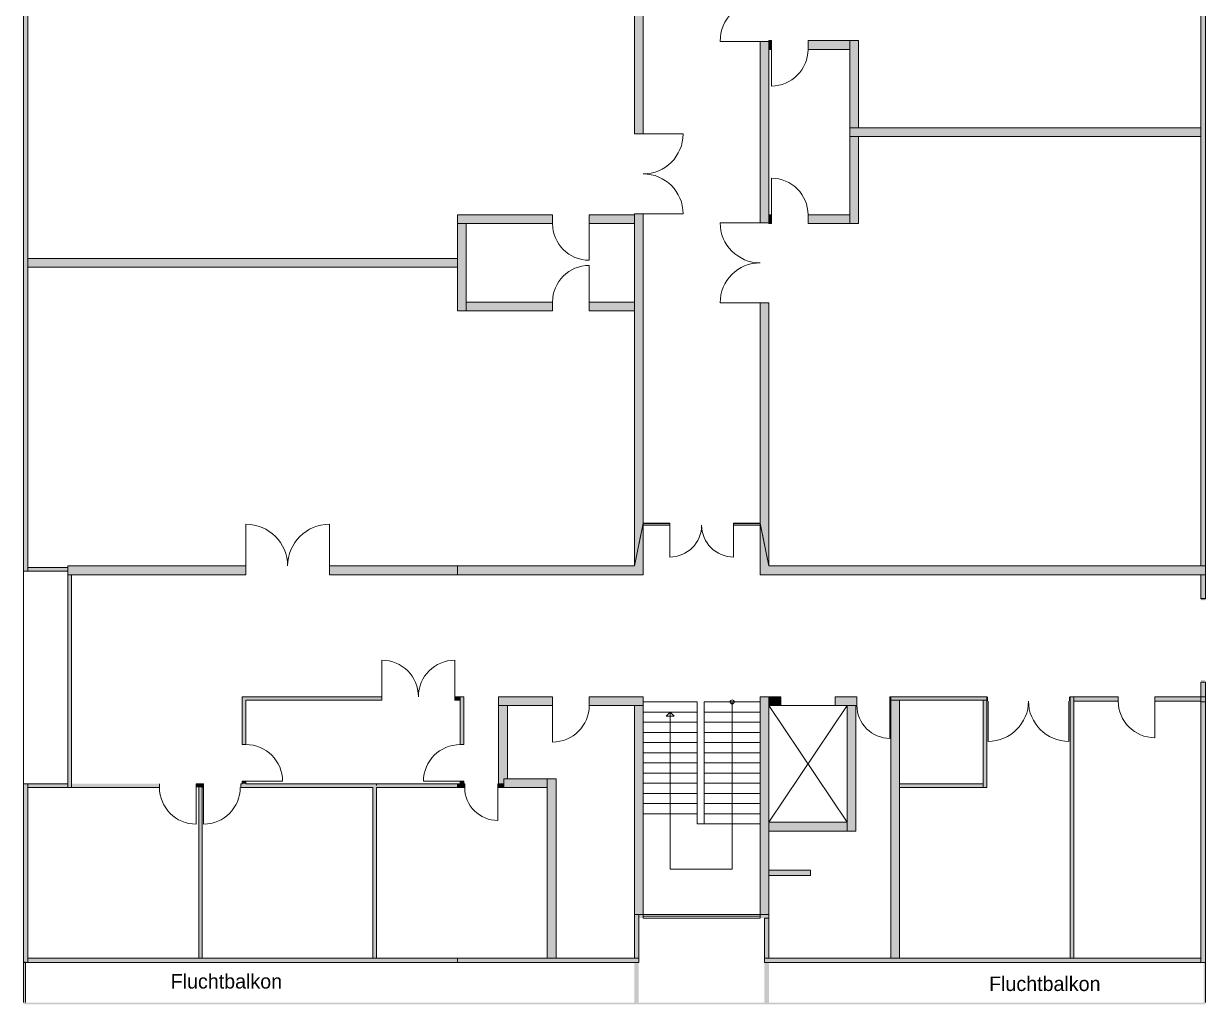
# Model space of a CAD drawing. Header units: millimetres. Extents: x -52433 to -18540, y 38678 to 85528.
# Drawn here: x -52433 to -19893, y 38678 to 65692 of the extents above; entities that cross this region are included whole.
import ezdxf

# ---------------------------------------------------------------- set-up
doc = ezdxf.new("R2010")
doc.units = ezdxf.units.MM
for name, pattern in [('AUSGEZOGEN', [0]), ('Standardmuster', [0]), ('Volllinie', [0])]:
    doc.linetypes.add(name, pattern=pattern)
doc.layers.add('Grundebene', color=7, linetype='Continuous')
doc.styles.add('ARIAL', font='arial.ttf', dxfattribs={"height": 0.2})

# ---------------------------------------------------------------- blocks, each defined once
blk = doc.blocks.new('COMPLEXOBJECT_3-341B')
at = {"layer": 'Grundebene', "color": 18, "linetype": 'AUSGEZOGEN', "lineweight": 13, "true_color": 0x000000}
for points in [[(54210.957615, 158263.75), (54210.957615, 153413.75), (54450.957615, 153413.75), (54450.957615, 158263.75), (54210.957615, 158263.75)], [(54450.957615, 141413.75), (54450.957615, 151213.75), (54210.957615, 151213.75), (54210.957615, 141413.75), (54450.957615, 141413.75)], [(54450.957615, 134213.75), (54450.957615, 139213.75), (54210.957615, 139213.75), (54210.957615, 134213.75), (54450.957615, 134213.75)], [(54450.957615, 124763.75), (54450.957615, 132013.75), (54210.957615, 132013.75), (54210.957615, 125938.75), (54450.957615, 124763.75)]]:
    blk.add_lwpolyline(points, dxfattribs=at)
blk = doc.blocks.new('COMPLEXOBJECT_4-3421')
at = {"layer": 'Grundebene', "color": 18, "linetype": 'AUSGEZOGEN', "lineweight": 13, "true_color": 0x000000}
for points in [[(50750.957615, 158263.75), (50750.957615, 153413.75), (50990.957615, 153413.75), (50990.957615, 158263.75), (50750.957615, 158263.75)], [(50750.957615, 148613.75), (50990.957615, 148613.75), (50990.957615, 151213.75), (50750.957615, 151213.75), (50750.957615, 148613.75)], [(50750.957615, 146413.75), (50750.957615, 136663.75), (50990.957615, 136663.75), (50990.957615, 146413.75), (50750.957615, 146413.75)], [(50750.957615, 134463.75), (50750.957615, 124763.75), (50990.957615, 125938.75), (50990.957615, 134463.75), (50750.957615, 134463.75)]]:
    blk.add_lwpolyline(points, dxfattribs=at)
blk = doc.blocks.new('COMPLEXOBJECT_24-34AC')
at = {"layer": 'Grundebene', "color": 18, "linetype": 'AUSGEZOGEN', "lineweight": 13, "true_color": 0x000000}
for p, q in [((48495.957615, 134433.75), (45880.957615, 134433.75)), ((45880.957615, 134433.75), (45880.957615, 134193.75))]:
    blk.add_line(p, q, dxfattribs=at)
for points in [[(45880.957615, 134193.75), (48495.957615, 134193.75), (48495.957615, 134433.75)], [(50750.957615, 134433.75), (49505.957615, 134433.75), (49505.957615, 134193.75), (50750.957615, 134193.75), (50750.957615, 134433.75)]]:
    blk.add_lwpolyline(points, dxfattribs=at)
blk = doc.blocks.new('COMPLEXOBJECT_39-34ED')
at = {"layer": 'Grundebene', "color": 18, "linetype": 'AUSGEZOGEN', "lineweight": 13, "true_color": 0x000000}
for points in [[(46120.957615, 131793.75), (48495.957615, 131793.75), (48495.957615, 132033.75), (46120.957615, 132033.75), (46120.957615, 131793.75)], [(50750.957615, 132033.75), (49505.957615, 132033.75), (49505.957615, 131793.75), (50750.957615, 131793.75), (50750.957615, 132033.75)]]:
    blk.add_lwpolyline(points, dxfattribs=at)
blk = doc.blocks.new('COMPLEXOBJECT_49-3544')
at = {"layer": 'Grundebene', "color": 18, "linetype": 'AUSGEZOGEN', "lineweight": 13, "true_color": 0x000000}
for points in [[(47010.957615, 120923.75), (48495.957615, 120923.75), (48495.957615, 121163.75), (47010.957615, 121163.75), (47010.957615, 120923.75)], [(50990.957615, 120923.75), (50990.957615, 121163.75), (49505.957615, 121163.75), (49505.957615, 120923.75), (50990.957615, 120923.75)]]:
    blk.add_lwpolyline(points, dxfattribs=at)
blk = doc.blocks.new('COMPLEXOBJECT_53-355E')
at = {"layer": 'Grundebene', "color": 18, "linetype": 'AUSGEZOGEN', "lineweight": 13, "true_color": 0x000000}
for points in [[(54450.957615, 139233.75), (54450.957615, 138993.75), (54520.957615, 138993.75), (54520.957615, 139233.75), (54450.957615, 139233.75)], [(56680.957615, 139233.75), (55530.957615, 139233.75), (55530.957615, 138993.75), (56680.957615, 138993.75), (56680.957615, 139233.75)]]:
    blk.add_lwpolyline(points, dxfattribs=at)
blk = doc.blocks.new('COMPLEXOBJECT_54-3562')
at = {"layer": 'Grundebene', "color": 18, "linetype": 'AUSGEZOGEN', "lineweight": 13, "true_color": 0x000000}
for points in [[(54450.957615, 134193.75), (54520.957615, 134193.75), (54520.957615, 134433.75), (54450.957615, 134433.75), (54450.957615, 134193.75)], [(55530.957615, 134193.75), (56680.957615, 134193.75), (56680.957615, 134433.75), (55530.957615, 134433.75), (55530.957615, 134193.75)]]:
    blk.add_lwpolyline(points, dxfattribs=at)
blk = doc.blocks.new('COMPLEXOBJECT_63-3596')
at = {"layer": 'Grundebene', "color": 18, "linetype": 'AUSGEZOGEN', "lineweight": 13, "true_color": 0x000000}
for points in [[(54450.957615, 120923.75), (54780.957615, 120923.75), (54780.957615, 121163.75), (54450.957615, 121163.75), (54450.957615, 120923.75)], [(56280.957615, 120923.75), (56875.957615, 120923.75), (56875.957615, 121163.75), (56280.957615, 121163.75), (56280.957615, 120923.75)], [(57785.957615, 121163.75), (57785.957615, 120923.75), (57810.957615, 120923.75), (57810.957615, 121163.75), (57785.957615, 121163.75)]]:
    blk.add_lwpolyline(points, dxfattribs=at)
blk = doc.blocks.new('COMPLEXOBJECT_67-35A8')
at = {"layer": 'Grundebene', "color": 18, "linetype": 'AUSGEZOGEN', "lineweight": 13, "true_color": 0x000000}
for points in [[(46050.957615, 119843.79677), (46050.957615, 121163.75), (45950.957615, 121163.75), (45950.957615, 119843.79677), (46050.957615, 119843.79677)], [(46050.957615, 118763.79303), (46050.957615, 118833.79677), (45950.957615, 118833.79677), (45950.957615, 118763.79677), (46050.957615, 118763.79303)]]:
    blk.add_lwpolyline(points, dxfattribs=at)
blk = doc.blocks.new('COMPLEXOBJECT_73-35D0')
at = {"layer": 'Grundebene', "color": 18, "linetype": 'AUSGEZOGEN', "lineweight": 13, "true_color": 0x000000}
for points in [[(66470.957615, 123863.75), (66470.957615, 124523.75), (66350.957615, 124523.75), (66350.957615, 123863.75), (66470.957615, 123863.75)], [(66470.957615, 121023.75), (66470.957615, 121563.75), (66350.957615, 121563.75), (66350.957615, 121023.75), (66470.957615, 121023.75)]]:
    blk.add_lwpolyline(points, dxfattribs=at)
blk = doc.blocks.new('COMPLEXOBJECT_88-3621')
at = {"layer": 'Grundebene', "color": 18, "linetype": 'AUSGEZOGEN', "lineweight": 13, "true_color": 0x000000}
for points in [[(50990.957615, 125888.75), (51720.957615, 125888.75), (51720.957615, 125938.75), (50990.957615, 125938.75), (50990.957615, 125888.75)], [(54210.957615, 125938.75), (53480.957615, 125938.75), (53480.957615, 125888.75), (54210.957615, 125888.75), (54210.957615, 125938.75)]]:
    blk.add_lwpolyline(points, dxfattribs=at)
blk = doc.blocks.new('door-4D1B')
at = {"layer": 'Grundebene', "color": 18, "linetype": 'Standardmuster', "lineweight": 13, "true_color": 0x000000}
blk.add_line((38680.957615, 118663.88281), (38680.957615, 117653.88281), dxfattribs=at)
blk.add_arc((38680.957615, 118663.88281), 1010, 180, 270, dxfattribs=at)
blk = doc.blocks.new('door-4D23')
at = {"layer": 'Grundebene', "color": 18, "linetype": 'Standardmuster', "lineweight": 13, "true_color": 0x000000}
blk.add_line((49505.957615, 134193.75), (49505.957615, 133183.75), dxfattribs=at)
blk.add_arc((49505.957615, 134193.75), 1010, 180, 270, dxfattribs=at)
blk = doc.blocks.new('door-4D33')
at = {"layer": 'Grundebene', "color": 18, "linetype": 'Standardmuster', "lineweight": 13, "true_color": 0x000000}
blk.add_line((65080.957615, 121043.75), (65080.957615, 120033.75), dxfattribs=at)
blk.add_arc((65080.957615, 121043.75), 1010, 180, 270, dxfattribs=at)
blk = doc.blocks.new('door-4D3B')
at = {"layer": 'Grundebene', "color": 18, "linetype": 'Standardmuster', "lineweight": 13, "true_color": 0x000000}
blk.add_line((46986, 118664), (46986, 117754), dxfattribs=at)
blk.add_arc((46986, 118664), 910, 179.9979, 269.9979, dxfattribs=at)
blk = doc.blocks.new('door-4D43')
at = {"layer": 'Grundebene', "color": 18, "linetype": 'Standardmuster', "lineweight": 13, "true_color": 0x000000}
blk.add_line((57786, 120924), (57786, 120014), dxfattribs=at)
blk.add_arc((57786, 120924), 910, 179.9979, 269.9979, dxfattribs=at)
blk = doc.blocks.new('door-4D55')
at = {"layer": 'Grundebene', "color": 18, "linetype": 'Standardmuster', "lineweight": 13, "true_color": 0x000000}
blk.add_line((54520.957615, 138993.75), (54520.957615, 137983.75), dxfattribs=at)
blk.add_arc((54520.957615, 138993.75), 1010, 270, 0, dxfattribs=at)
blk = doc.blocks.new('door-4D5D')
at = {"layer": 'Grundebene', "color": 18, "linetype": 'Standardmuster', "lineweight": 13, "true_color": 0x000000}
blk.add_line((48495.957615, 120923.75), (48495.957615, 119913.75), dxfattribs=at)
blk.add_arc((48495.957615, 120923.75), 1010, 270, 0, dxfattribs=at)
blk = doc.blocks.new('door-4D65')
at = {"layer": 'Grundebene', "color": 18, "linetype": 'Standardmuster', "lineweight": 13, "true_color": 0x000000}
blk.add_line((38886.151825, 118663.88281), (38886.151825, 117653.88281), dxfattribs=at)
blk.add_arc((38886.151825, 118663.88281), 1010, 270, 0, dxfattribs=at)
blk = doc.blocks.new('door-4D76')
at = {"layer": 'Grundebene', "color": 18, "linetype": 'Standardmuster', "lineweight": 13, "true_color": 0x000000}
for p, q in [((43795.957615, 121163.75), (43795.957615, 122168.75)), ((45805.957615, 121163.75), (45805.957615, 122168.75))]:
    blk.add_line(p, q, dxfattribs=at)
for centre, start, end in [((43795.957615, 121163.75), 0, 90), ((45805.957615, 121163.75), 90, 180)]:
    blk.add_arc(centre, 1005, start, end, dxfattribs=at)
blk = doc.blocks.new('door-4D82')
at = {"layer": 'Grundebene', "color": 18, "linetype": 'Standardmuster', "lineweight": 13, "true_color": 0x000000}
for p, q in [((51720.957615, 125888.75), (51720.957615, 125008.75)), ((53480.957615, 125888.75), (53480.957615, 125008.75))]:
    blk.add_line(p, q, dxfattribs=at)
for centre, start, end in [((51720.957615, 125888.75), 270, 0), ((53480.957615, 125888.75), 180, 270)]:
    blk.add_arc(centre, 880, start, end, dxfattribs=at)
blk = doc.blocks.new('door-4D96')
at = {"layer": 'Grundebene', "color": 18, "linetype": 'Standardmuster', "lineweight": 13, "true_color": 0x000000}
for p, q in [((60488.16523, 121043.75), (60488.16523, 119930.957615)), ((62713.75, 121043.75), (62713.75, 119930.957615))]:
    blk.add_line(p, q, dxfattribs=at)
for centre, start, end in [((60488.16523, 121043.75), 270, 0), ((62713.75, 121043.75), 180, 270)]:
    blk.add_arc(centre, 1112.792385, start, end, dxfattribs=at)
blk = doc.blocks.new('door-4DA2')
at = {"layer": 'Grundebene', "color": 18, "linetype": 'Standardmuster', "lineweight": 13, "true_color": 0x000000}
for p, q in [((50990.957615, 136663.75), (52090.957615, 136663.75)), ((50990.957615, 134463.75), (52090.957615, 134463.75))]:
    blk.add_line(p, q, dxfattribs=at)
for centre, start, end in [((50990.957615, 136663.75), 270, 360), ((50990.957615, 134463.75), 360, 90)]:
    blk.add_arc(centre, 1100, start, end, dxfattribs=at)
blk = doc.blocks.new('door-4DCA')
at = {"layer": 'Grundebene', "color": 18, "linetype": 'Standardmuster', "lineweight": 13, "true_color": 0x000000}
for p, q in [((54210.957615, 141413.75), (53110.957615, 141413.75)), ((54210.957615, 139213.75), (53110.957615, 139213.75))]:
    blk.add_line(p, q, dxfattribs=at)
for centre, start, end in [((54210.957615, 141413.75), 180, 270), ((54210.957615, 139213.75), 90, 180)]:
    blk.add_arc(centre, 1100, start, end, dxfattribs=at)
blk = doc.blocks.new('door-4DD4')
at = {"layer": 'Grundebene', "color": 18, "linetype": 'Standardmuster', "lineweight": 13, "true_color": 0x000000}
for p, q in [((54210.957615, 134213.75), (53110.957615, 134213.75)), ((54210.957615, 132013.75), (53110.957615, 132013.75))]:
    blk.add_line(p, q, dxfattribs=at)
for centre, start, end in [((54210.957615, 134213.75), 180, 270), ((54210.957615, 132013.75), 90, 180)]:
    blk.add_arc(centre, 1100, start, end, dxfattribs=at)
blk = doc.blocks.new('door-4DEA')
at = {"layer": 'Grundebene', "color": 18, "linetype": 'Standardmuster', "lineweight": 13, "true_color": 0x000000}
blk.add_line((40050.957615, 118833.88281), (41060.957615, 118833.88281), dxfattribs=at)
blk.add_arc((40050.957615, 118833.88281), 1010, 0, 90, dxfattribs=at)
blk = doc.blocks.new('door-4DF4')
at = {"layer": 'Grundebene', "color": 18, "linetype": 'Standardmuster', "lineweight": 13, "true_color": 0x000000}
blk.add_line((45950.957615, 118833.79677), (44940.957615, 118833.79677), dxfattribs=at)
blk.add_arc((45950.957615, 118833.79677), 1010, 90, 180, dxfattribs=at)
blk = doc.blocks.new('door-4DFE')
at = {"layer": 'Grundebene', "color": 18, "linetype": 'Standardmuster', "lineweight": 13, "true_color": 0x000000}
for p, q in [((40050.957615, 124763.75), (40050.957615, 125913.75)), ((42350.957615, 124763.75), (42350.957615, 125913.75))]:
    blk.add_line(p, q, dxfattribs=at)
for centre, start, end in [((40050.957615, 124763.75), 0, 90), ((42350.957615, 124763.75), 90, 180)]:
    blk.add_arc(centre, 1150, start, end, dxfattribs=at)
blk = doc.blocks.new('door-4E0A')
at = {"layer": 'Grundebene', "color": 18, "linetype": 'Standardmuster', "lineweight": 13, "true_color": 0x000000}
blk.add_line((49505.957615, 132033.75), (49505.957615, 133043.75), dxfattribs=at)
blk.add_arc((49505.957615, 132033.75), 1010, 90, 180, dxfattribs=at)
blk = doc.blocks.new('door-4E28')
at = {"layer": 'Grundebene', "color": 18, "linetype": 'Standardmuster', "lineweight": 13, "true_color": 0x000000}
blk.add_line((54520.957615, 134433.75), (54520.957615, 135443.75), dxfattribs=at)
blk.add_arc((54520.957615, 134433.75), 1010, 0, 90, dxfattribs=at)
blk = doc.blocks.new('win-54C6')
at = {"layer": 'Grundebene', "color": 18, "linetype": 'Standardmuster', "lineweight": 13, "true_color": 0x000000}
for p, q in [((50991, 115164), (50991, 115064)), ((50991, 115164), (54210, 115164)), ((50991, 115114), (54210, 115114)), ((50991, 115064), (54210, 115064)), ((54210, 115064), (54210, 115164))]:
    blk.add_line(p, q, dxfattribs=at)

msp = doc.modelspace()

# ---------------------------------------------------------------- hatches: boundary and pattern name
at = {"layer": 'Grundebene', "true_color": 0x000000, "transparency": 33554687}
for points in [[(-52313, 84373), (-52313, 50613), (-52433, 50613), (-52433, 84373)], [(-19893, 84253), (-19893, 50753), (-20013, 50753), (-20013, 84253)], [(-19893, 84253), (-19893, 50753), (-20013, 50753), (-20013, 84253)], [(-35613, 62653), (-35613, 72403), (-35373, 72403), (-35373, 62653)], [(-35613, 62653), (-35613, 72403), (-35373, 72403), (-35373, 62653)], [(-31913, 65203), (-31913, 60203), (-32153, 60203), (-32153, 65203)], [(-31913, 65203), (-31913, 60203), (-32153, 60203), (-32153, 65203)], [(-31913, 64983), (-31913, 65223), (-31843, 65223), (-31843, 64983)], [(-31913, 64983), (-31913, 65223), (-31843, 65223), (-31843, 64983)], [(-30833, 65223), (-29683, 65223), (-29683, 64983), (-30833, 64983)], [(-30833, 65223), (-29683, 65223), (-29683, 64983), (-30833, 64983)], [(-29443, 65223), (-29443, 62823), (-29683, 62823), (-29683, 65223)], [(-29443, 65223), (-29443, 62823), (-29683, 62823), (-29683, 65223)], [(-29683, 62823), (-20013, 62823), (-20013, 62583), (-29683, 62583)], [(-29683, 62823), (-20013, 62823), (-20013, 62583), (-29683, 62583)], [(-29683, 60183), (-29683, 62583), (-29443, 62583), (-29443, 60183)], [(-29683, 60183), (-29683, 62583), (-29443, 62583), (-29443, 60183)], [(-40483, 60423), (-37868, 60423), (-37868, 60183), (-40483, 60183)], [(-40483, 60423), (-37868, 60423), (-37868, 60183), (-40483, 60183)], [(-36858, 60423), (-35613, 60423), (-35613, 60183), (-36858, 60183)], [(-36858, 60423), (-35613, 60423), (-35613, 60183), (-36858, 60183)], [(-35613, 50753), (-35613, 60453), (-35373, 60453), (-35373, 51928)], [(-35613, 50753), (-35613, 60453), (-35373, 60453), (-35373, 51928)], [(-31843, 60183), (-31913, 60183), (-31913, 60423), (-31843, 60423)], [(-31843, 60183), (-31913, 60183), (-31913, 60423), (-31843, 60423)], [(-29683, 60183), (-30833, 60183), (-30833, 60423), (-29683, 60423)], [(-29683, 60183), (-30833, 60183), (-30833, 60423), (-29683, 60423)], [(-40483, 57783), (-40483, 60183), (-40243, 60183), (-40243, 57783)], [(-40483, 57783), (-40483, 60183), (-40243, 60183), (-40243, 57783)], [(-40483, 58983), (-52313, 58983), (-52313, 59223), (-40483, 59223)], [(-37868, 57783), (-40243, 57783), (-40243, 58023), (-37868, 58023)], [(-37868, 57783), (-40243, 57783), (-40243, 58023), (-37868, 58023)], [(-36858, 58023), (-35613, 58023), (-35613, 57783), (-36858, 57783)], [(-36858, 58023), (-35613, 58023), (-35613, 57783), (-36858, 57783)], [(-31913, 58003), (-31913, 50753), (-32153, 51928), (-32153, 58003)], [(-31913, 58003), (-31913, 50753), (-32153, 51928), (-32153, 58003)], [(-35373, 50513), (-44013, 50513), (-44013, 50753), (-35613, 50753), (-35373, 51928)], [(-40483, 50513), (-40483, 50753), (-35613, 50753), (-35373, 51928), (-35373, 50513)], [(-34643, 51878), (-35373, 51878), (-35373, 51928), (-34643, 51928)], [(-34643, 51878), (-35373, 51878), (-35373, 51928), (-34643, 51928)], [(-32883, 51928), (-32153, 51928), (-32153, 51878), (-32883, 51878)], [(-32883, 51928), (-32153, 51928), (-32153, 51878), (-32883, 51878)], [(-19893, 50513), (-32153, 50513), (-32153, 51928), (-31913, 50753), (-19893, 50753)], [(-19893, 50513), (-32153, 50513), (-32153, 51928), (-31913, 50753), (-19893, 50753)], [(-51213, 50614), (-52313, 50613), (-52313, 50713), (-51213, 50714)], [(-46313, 50513), (-51213, 50513), (-51213, 50753), (-46313, 50753)], [(-51113, 50513), (-51113, 44654), (-51213, 44654), (-51213, 50513)], [(-19893, 50513), (-19893, 49853), (-20013, 49853), (-20013, 50513)], [(-19893, 50513), (-19893, 49811), (-20013, 49811), (-20013, 50513)], [(-19893, 47611), (-19893, 47013), (-20013, 47013), (-20013, 47611)], [(-19893, 47553), (-19893, 47013), (-20013, 47013), (-20013, 47553)], [(-46413, 47153), (-42568, 47153), (-42568, 47053), (-46413, 47053)], [(-46413, 45834), (-46413, 47053), (-46313, 47053), (-46313, 45834)], [(-40558, 47053), (-40558, 47153), (-40413, 47153), (-40413, 47053)], [(-40483, 47153), (-40413, 47153), (-40413, 47053), (-40483, 47053)], [(-40313, 47153), (-40313, 45833), (-40413, 45833), (-40413, 47153)], [(-40313, 47153), (-40313, 45833), (-40413, 45833), (-40413, 47153)], [(-37868, 46913), (-39353, 46913), (-39353, 47153), (-37868, 47153)], [(-37868, 46913), (-39353, 46913), (-39353, 47153), (-37868, 47153)], [(-39113, 46913), (-39113, 44893), (-39213, 44893), (-39213, 44753), (-39353, 44753), (-39353, 46913)], [(-39113, 46913), (-39113, 44893), (-39213, 44893), (-39213, 44753), (-39353, 44753), (-39353, 46913)], [(-35373, 47153), (-35373, 46913), (-36858, 46913), (-36858, 47153)], [(-35373, 47153), (-35373, 46913), (-36858, 46913), (-36858, 47153)], [(-35613, 41153), (-35613, 46913), (-35373, 46913), (-35373, 41153)], [(-35613, 41153), (-35613, 46913), (-35373, 46913), (-35373, 41153)], [(-32153, 41153), (-32153, 47153), (-31913, 47153), (-31913, 41153)], [(-32153, 41153), (-32153, 47153), (-31913, 47153), (-31913, 41153)], [(-31583, 46913), (-31913, 46913), (-31913, 47153), (-31583, 47153)], [(-31583, 46913), (-31913, 46913), (-31913, 47153), (-31583, 47153)], [(-29488, 46913), (-30083, 46913), (-30083, 47153), (-29488, 47153)], [(-29488, 46913), (-30083, 46913), (-30083, 47153), (-29488, 47153)], [(-29753, 43453), (-29753, 46913), (-29513, 46913), (-29513, 43453)], [(-29753, 43453), (-29753, 46913), (-29513, 46913), (-29513, 43453)], [(-28578, 46913), (-28578, 47153), (-28553, 47153), (-28553, 46913)], [(-28578, 46913), (-28578, 47153), (-28553, 47153), (-28553, 46913)], [(-28553, 47153), (-25913, 47153), (-25913, 47053), (-28553, 47053)], [(-28553, 47153), (-25913, 47153), (-25913, 47053), (-28553, 47053)], [(-28553, 39953), (-28553, 47053), (-28313, 47053), (-28313, 39953)], [(-28553, 39953), (-28553, 47053), (-28313, 47053), (-28313, 39953)], [(-26013, 44653), (-26013, 47053), (-25913, 47053), (-25913, 44653)], [(-26013, 44653), (-26013, 47053), (-25913, 47053), (-25913, 44653)], [(-25876, 47153), (-25876, 47033), (-25913, 47033), (-25913, 47153)], [(-23613, 47153), (-23613, 47033), (-23650, 47033), (-23650, 47153)], [(-23513, 47153), (-23513, 39953), (-23613, 39953), (-23613, 47153)], [(-23513, 47153), (-23513, 39953), (-23613, 39953), (-23613, 47153)], [(-22293, 47033), (-23513, 47033), (-23513, 47153), (-22293, 47153)], [(-22293, 47033), (-23513, 47033), (-23513, 47153), (-22293, 47153)], [(-21283, 47153), (-20013, 47153), (-20013, 47033), (-21283, 47033)], [(-21283, 47153), (-20013, 47153), (-20013, 47033), (-21283, 47033)], [(-19893, 47153), (-19893, 39833), (-20013, 39833), (-20013, 47153)], [(-19893, 47153), (-19893, 39833), (-20013, 39833), (-20013, 47153)], [(-52313, 44753), (-52313, 39834), (-52433, 39834), (-52433, 44753)], [(-52313, 44753), (-51213, 44754), (-51213, 44654), (-52313, 44653)], [(-48693, 44654), (-51113, 44654), (-51113, 44754), (-48693, 44754)], [(-47513, 44754), (-47513, 44654), (-47683, 44654), (-47683, 44754)], [(-47613, 39954), (-47613, 44654), (-47513, 44654), (-47513, 39954)], [(-47478, 44654), (-47513, 44654), (-47513, 44754), (-47478, 44754)], [(-46313, 44824), (-46313, 44754), (-46413, 44754), (-46413, 44824)], [(-40288, 44653), (-42713, 44654), (-42713, 44754), (-40288, 44753)], [(-40483, 44653), (-40483, 44753), (-40288, 44753), (-40288, 44653)], [(-40313, 44823), (-40313, 44753), (-40413, 44753), (-40413, 44823)], [(-40313, 44823), (-40313, 44753), (-40413, 44753), (-40413, 44823)], [(-39378, 44653), (-39378, 44753), (-39213, 44753), (-39213, 44653)], [(-39378, 44653), (-39378, 44753), (-39213, 44753), (-39213, 44653)], [(-39213, 44893), (-38013, 44893), (-38013, 44653), (-39213, 44653)], [(-39213, 44893), (-38013, 44893), (-38013, 44653), (-39213, 44653)], [(-37773, 44893), (-37773, 39953), (-38013, 39953), (-38013, 44893)], [(-37773, 44893), (-37773, 39953), (-38013, 39953), (-38013, 44893)], [(-28313, 44753), (-26013, 44753), (-26013, 44653), (-28313, 44653)], [(-28313, 44753), (-26013, 44753), (-26013, 44653), (-28313, 44653)], [(-31913, 43693), (-29753, 43693), (-29753, 43453), (-31913, 43453)], [(-31913, 43693), (-29753, 43693), (-29753, 43453), (-31913, 43453)], [(-31913, 42378), (-30763, 42378), (-30763, 42228), (-31913, 42228)], [(-31913, 42378), (-30763, 42378), (-30763, 42228), (-31913, 42228)], [(-35613, 39953), (-35613, 41153), (-35493, 41153), (-35493, 39953)], [(-35613, 39953), (-35613, 41153), (-35493, 41153), (-35493, 39953)], [(-31913, 41053), (-31913, 39953), (-32033, 39953), (-32033, 41053)], [(-31913, 41053), (-31913, 39953), (-32033, 39953), (-32033, 41053)], [(-52383, 39838), (-52383, 38678), (-52433, 38678), (-52433, 39838)], [(-38013, 39833), (-52313, 39834), (-52313, 39954), (-38013, 39953), (-35493, 39953), (-35493, 39833)], [(-40483, 39833), (-40483, 39953), (-38013, 39953), (-35493, 39953), (-35493, 39833), (-38013, 39833)], [(-35493, 39833), (-35613, 39833), (-35613, 38728), (-35493, 38728)], [(-20013, 39833), (-28553, 39833), (-32033, 39833), (-32033, 39953), (-28553, 39953), (-20013, 39953)], [(-20013, 39833), (-28553, 39833), (-32033, 39833), (-32033, 39953), (-28553, 39953), (-20013, 39953)], [(-31913, 39833), (-32033, 39833), (-32033, 38728), (-31913, 38728)], [(-19943, 38678), (-19943, 39833), (-19893, 39833), (-19893, 38678)], [(-52383, 38728), (-19893, 38728), (-19893, 38678), (-52383, 38678)]]:
    msp.add_hatch(color=18, dxfattribs=at).paths.add_polyline_path(points, flags=0)
msp.add_hatch(color=18, dxfattribs=at).paths.add_polyline_path([(-42813, 44654), (-46468, 44654), (-46468, 44754), (-42713, 44754), (-42713, 44704), (-42813, 44704)])
h = msp.add_hatch(color=18, dxfattribs=at)
edge = h.paths.add_edge_path(flags=0)
edge.add_line((-42813, 39953), (-42813, 44704))
edge.add_line((-42813, 44704), (-42713, 44704))
edge.add_line((-42713, 44704), (-42713, 44654))
edge.add_line((-42713, 44654), (-42713, 39953))
edge.add_line((-42713, 39953), (-42813, 39953))
h = msp.add_hatch(color=18, dxfattribs=at)
h.paths.add_polyline_path([(-32154, 41153), (-32154, 41053), (-31913, 41053), (-31913, 41153)], flags=0)
h.paths.add_polyline_path([(-35493, 41053), (-35373, 41053), (-35373, 41153), (-35493, 41153)], flags=0)

# ---------------------------------------------------------------- linework, layer by layer
at = {"layer": 'Grundebene', "color": 18, "linetype": 'AUSGEZOGEN', "lineweight": 13, "true_color": 0x000000}
for p, q in [((-52433, 84373), (-52433, 59223)), ((-52313, 59223), (-52313, 84373)), ((-20013, 84253), (-20013, 62583)), ((-20013, 84253), (-20013, 62583)), ((-19893, 62583), (-19893, 84253)), ((-19893, 62583), (-19893, 84253)), ((-35373, 62653), (-35373, 72403)), ((-35373, 62653), (-35373, 72403)), ((-35613, 67383), (-35613, 62653)), ((-35613, 67383), (-35613, 62653)), ((-32153, 65203), (-32153, 60203)), ((-32153, 65203), (-32153, 60203)), ((-31843, 65223), (-31843, 64983)), ((-31843, 65223), (-31843, 64983)), ((-29683, 65223), (-30833, 65223)), ((-30833, 64983), (-30833, 65223)), ((-29683, 65223), (-30833, 65223)), ((-30833, 64983), (-30833, 65223)), ((-29443, 65223), (-29683, 65223)), ((-29443, 65223), (-29683, 65223)), ((-29443, 62823), (-29443, 65223)), ((-29443, 62823), (-29443, 65223)), ((-31913, 60423), (-31913, 64983)), ((-31913, 64983), (-31843, 64983)), ((-31913, 60423), (-31913, 64983)), ((-31913, 64983), (-31843, 64983)), ((-30833, 64983), (-29683, 64983)), ((-30833, 64983), (-29683, 64983)), ((-29683, 64983), (-29683, 62823)), ((-29683, 64983), (-29683, 62823)), ((-29683, 62823), (-29683, 62583)), ((-29683, 62823), (-29683, 62583)), ((-20013, 62823), (-29443, 62823)), ((-20013, 62823), (-29443, 62823)), ((-20013, 62583), (-20013, 62823)), ((-20013, 62583), (-20013, 62823)), ((-35613, 62653), (-35373, 62653)), ((-29683, 62583), (-29683, 60423)), ((-29683, 62583), (-29683, 60423)), ((-29443, 62583), (-20013, 62583)), ((-29443, 60183), (-29443, 62583)), ((-29443, 62583), (-20013, 62583)), ((-29443, 60183), (-29443, 62583)), ((-20013, 62583), (-20013, 50753)), ((-20013, 62583), (-20013, 50753)), ((-19893, 50753), (-19893, 62583)), ((-19893, 50753), (-19893, 62583)), ((-40483, 60423), (-40483, 60183)), ((-37868, 60423), (-40483, 60423)), ((-40483, 60423), (-40483, 60183)), ((-37868, 60423), (-40483, 60423)), ((-37868, 60423), (-37868, 60183)), ((-37868, 60423), (-37868, 60183)), ((-36858, 60183), (-36858, 60423)), ((-35613, 60423), (-36858, 60423)), ((-36858, 60183), (-36858, 60423)), ((-35613, 60423), (-36858, 60423)), ((-35373, 60453), (-35613, 60453)), ((-35373, 51928), (-35373, 60453)), ((-35373, 51928), (-35373, 60453)), ((-31843, 60423), (-31913, 60423)), ((-31843, 60423), (-31843, 60183)), ((-31843, 60423), (-31843, 60183)), ((-31843, 60423), (-31843, 60183)), ((-29683, 60423), (-30833, 60423)), ((-30833, 60183), (-30833, 60423)), ((-29683, 60423), (-30833, 60423)), ((-30833, 60183), (-30833, 60423)), ((-30833, 60183), (-30833, 60423)), ((-40483, 60183), (-40483, 59223)), ((-40483, 60183), (-40483, 59223)), ((-40483, 60183), (-40483, 57783)), ((-40243, 58023), (-40243, 60183)), ((-40243, 60183), (-37868, 60183)), ((-40243, 58023), (-40243, 60183)), ((-40243, 60183), (-37868, 60183)), ((-36858, 60183), (-35613, 60183)), ((-36858, 60183), (-35613, 60183)), ((-35613, 60183), (-35613, 58023)), ((-35613, 60183), (-35613, 58023)), ((-30833, 60183), (-29683, 60183)), ((-29683, 60183), (-29443, 60183)), ((-29683, 60183), (-29443, 60183)), ((-52433, 59223), (-52433, 50613)), ((-40483, 59223), (-52313, 59223)), ((-52313, 59223), (-52313, 58983)), ((-52313, 50613), (-52313, 59223)), ((-40483, 58983), (-40483, 59223)), ((-52313, 58983), (-40483, 58983)), ((-40483, 58983), (-40483, 57783)), ((-40483, 58983), (-40483, 57783)), ((-37868, 58023), (-40243, 58023)), ((-37868, 58023), (-40243, 58023)), ((-37868, 58023), (-37868, 57783)), ((-37868, 58023), (-37868, 57783)), ((-37868, 57783), (-37868, 58023)), ((-35613, 58023), (-36858, 58023)), ((-36858, 57783), (-36858, 58023)), ((-35613, 58023), (-36858, 58023)), ((-36858, 57783), (-36858, 58023)), ((-36858, 58023), (-36858, 57783)), ((-32153, 58003), (-32153, 51928)), ((-32153, 58003), (-32153, 51928)), ((-31913, 50753), (-31913, 58003)), ((-31913, 50753), (-31913, 58003)), ((-40483, 57783), (-40243, 57783)), ((-40483, 57783), (-40243, 57783)), ((-40243, 57783), (-37868, 57783)), ((-40243, 57783), (-37868, 57783)), ((-36858, 57783), (-35613, 57783)), ((-36858, 57783), (-35613, 57783)), ((-35613, 57783), (-35613, 50753)), ((-35613, 57783), (-35613, 50753)), ((-34643, 51928), (-35373, 51928)), ((-35373, 51878), (-34643, 51878)), ((-35373, 50513), (-35373, 51878)), ((-35373, 51878), (-34643, 51878)), ((-35373, 50513), (-35373, 51878)), ((-34643, 51928), (-34643, 51878)), ((-32153, 51928), (-32883, 51928)), ((-32153, 51928), (-32883, 51928)), ((-32883, 51878), (-32883, 51928)), ((-32883, 51878), (-32153, 51878)), ((-32153, 51878), (-32153, 50513)), ((-32153, 51878), (-32153, 50513)), ((-19893, 50773), (-19893, 50653)), ((-19893, 50773), (-19893, 50653)), ((-52433, 50613), (-52313, 50613)), ((-51213, 50714), (-52313, 50713)), ((-52313, 50713), (-52313, 50613)), ((-52313, 50613), (-51213, 50614)), ((-51213, 50753), (-51213, 50513)), ((-46313, 50753), (-51213, 50753)), ((-51213, 50614), (-51213, 50714)), ((-51213, 50513), (-51213, 44654)), ((-51113, 50513), (-51213, 50513)), ((-51213, 50513), (-46313, 50513)), ((-51113, 44654), (-51113, 50513)), ((-46313, 50513), (-46313, 50753)), ((-35613, 50753), (-44013, 50753)), ((-44013, 50753), (-44013, 50513)), ((-44013, 50513), (-35373, 50513)), ((-35613, 50753), (-40483, 50753)), ((-40483, 50513), (-35373, 50513)), ((-32153, 50513), (-20013, 50513)), ((-32153, 50513), (-20013, 50513)), ((-19893, 50753), (-31913, 50753)), ((-19893, 50753), (-31913, 50753)), ((-20013, 50753), (-19893, 50753)), ((-20013, 50753), (-19893, 50753)), ((-20013, 50513), (-20013, 49853)), ((-20013, 50513), (-20013, 49853)), ((-19893, 50513), (-19893, 50753)), ((-19893, 50513), (-19893, 50753)), ((-19893, 49853), (-19893, 50513)), ((-19893, 49853), (-19893, 50513)), ((-20013, 47553), (-20013, 47153)), ((-20013, 47553), (-20013, 47153)), ((-19893, 47153), (-19893, 47553)), ((-19893, 47153), (-19893, 47553)), ((-42568, 47153), (-46413, 47153)), ((-46413, 47153), (-46413, 47053)), ((-46413, 47053), (-46413, 45834)), ((-46313, 45834), (-46313, 47053)), ((-46313, 47053), (-42568, 47053)), ((-42568, 47153), (-42568, 47053)), ((-40558, 47053), (-40558, 47153)), ((-40413, 47153), (-40558, 47153)), ((-40558, 47053), (-40413, 47053)), ((-40413, 47153), (-40483, 47153)), ((-40483, 47053), (-40413, 47053)), ((-40313, 47153), (-40413, 47153)), ((-40313, 47153), (-40413, 47153)), ((-40413, 47053), (-40413, 45833)), ((-40413, 47053), (-40413, 45833)), ((-40313, 45833), (-40313, 47153)), ((-39353, 47153), (-39353, 46913)), ((-37868, 47153), (-39353, 47153)), ((-39353, 47153), (-39353, 46913)), ((-37868, 47153), (-39353, 47153)), ((-39353, 46913), (-39353, 44753)), ((-39353, 46913), (-39353, 44753)), ((-39113, 46913), (-37868, 46913)), ((-39113, 44893), (-39113, 46913)), ((-39113, 46913), (-37868, 46913)), ((-39113, 44893), (-39113, 46913)), ((-37868, 47153), (-37868, 46913)), ((-37868, 47153), (-37868, 46913)), ((-35373, 47153), (-36858, 47153)), ((-36858, 46913), (-36858, 47153)), ((-35373, 47153), (-36858, 47153)), ((-36858, 46913), (-36858, 47153)), ((-36858, 46913), (-35613, 46913)), ((-36858, 46913), (-35613, 46913)), ((-35613, 46913), (-35613, 41153)), ((-35613, 46913), (-35613, 41153)), ((-35373, 46913), (-35373, 47153)), ((-35373, 46913), (-35373, 47153)), ((-35373, 47010), (-35373, 46730)), ((-33883, 47010), (-35373, 47010)), ((-35373, 47010), (-35373, 46730)), ((-33883, 47010), (-35373, 47010)), ((-35373, 41153), (-35373, 46913)), ((-35373, 41153), (-35373, 46913)), ((-33883, 46730), (-33883, 47010)), ((-33883, 46730), (-33883, 47010)), ((-32153, 47010), (-33693, 47010)), ((-33693, 47010), (-33693, 46730)), ((-32153, 47010), (-33693, 47010)), ((-33693, 47010), (-33693, 46730)), ((-32923, 47010), (-32923, 42402)), ((-32923, 47010), (-32923, 42402)), ((-31913, 47153), (-32153, 47153)), ((-32153, 47153), (-32153, 41153)), ((-31913, 47153), (-32153, 47153)), ((-32153, 47153), (-32153, 41153)), ((-32153, 46730), (-32153, 47010)), ((-32153, 46730), (-32153, 47010)), ((-31583, 47153), (-31913, 47153)), ((-31583, 47153), (-31913, 47153)), ((-31913, 43693), (-31913, 46913)), ((-31913, 46913), (-31583, 46913)), ((-31913, 43693), (-31913, 46913)), ((-31913, 46913), (-31583, 46913)), ((-31583, 47153), (-31583, 46913)), ((-31583, 47153), (-31583, 46913)), ((-30083, 46913), (-31583, 46913)), ((-30083, 46913), (-31583, 46913)), ((-30083, 46913), (-30083, 47153)), ((-29488, 47153), (-30083, 47153)), ((-30083, 46913), (-30083, 47153)), ((-29488, 47153), (-30083, 47153)), ((-30083, 46913), (-29753, 46913)), ((-30083, 46913), (-29753, 46913)), ((-29753, 46913), (-29753, 43693)), ((-29753, 46913), (-29753, 43693)), ((-29513, 43453), (-29513, 46913)), ((-29513, 46913), (-29488, 46913)), ((-29513, 43453), (-29513, 46913)), ((-29513, 46913), (-29488, 46913)), ((-29488, 47153), (-29488, 46913)), ((-29488, 47153), (-29488, 46913)), ((-28578, 46913), (-28578, 47153)), ((-28553, 47153), (-28578, 47153)), ((-28578, 46913), (-28578, 47153)), ((-28553, 47153), (-28578, 47153)), ((-28578, 46913), (-28553, 46913)), ((-28578, 46913), (-28553, 46913)), ((-25913, 47153), (-28553, 47153)), ((-25913, 47153), (-28553, 47153)), ((-28553, 46913), (-28553, 39953)), ((-28553, 46913), (-28553, 39953)), ((-28313, 47053), (-26013, 47053)), ((-28313, 44753), (-28313, 47053)), ((-28313, 47053), (-26013, 47053)), ((-28313, 44753), (-28313, 47053)), ((-26013, 47053), (-26013, 44753)), ((-26013, 47053), (-26013, 44753)), ((-25913, 44653), (-25913, 47053)), ((-25913, 44653), (-25913, 47053)), ((-23613, 47053), (-23613, 39953)), ((-23613, 47053), (-23613, 39953)), ((-22293, 47153), (-23513, 47153)), ((-22293, 47153), (-23513, 47153)), ((-23513, 39953), (-23513, 47033)), ((-23513, 47033), (-22293, 47033)), ((-23513, 39953), (-23513, 47033)), ((-23513, 47033), (-22293, 47033)), ((-22293, 47153), (-22293, 47033)), ((-22293, 47153), (-22293, 47033)), ((-21283, 47033), (-21283, 47153)), ((-20013, 47153), (-21283, 47153)), ((-21283, 47033), (-21283, 47153)), ((-20013, 47153), (-21283, 47153)), ((-21283, 47033), (-20013, 47033)), ((-21283, 47033), (-20013, 47033)), ((-20013, 47153), (-20013, 39833)), ((-19893, 47153), (-20013, 47153)), ((-20013, 47153), (-20013, 39833)), ((-19893, 47153), (-20013, 47153)), ((-20013, 47033), (-20013, 47013)), ((-20013, 47033), (-20013, 47013)), ((-20013, 47013), (-19893, 47013)), ((-20013, 47013), (-19893, 47013)), ((-19893, 39833), (-19893, 47153)), ((-19893, 39833), (-19893, 47153)), ((-19893, 47013), (-19893, 47033)), ((-19893, 47013), (-19893, 47033)), ((-35373, 46730), (-35373, 46450)), ((-35373, 46730), (-33883, 46730)), ((-35373, 46730), (-35373, 46450)), ((-35373, 46730), (-33883, 46730)), ((-34628, 42402), (-34628, 46730)), ((-34628, 42402), (-34628, 46730)), ((-33883, 46450), (-33883, 46730)), ((-33883, 46450), (-33883, 46730)), ((-33693, 46730), (-33693, 46450)), ((-32153, 46730), (-33693, 46730)), ((-33693, 46730), (-33693, 46450)), ((-32153, 46730), (-33693, 46730)), ((-32153, 46450), (-32153, 46730)), ((-32153, 46450), (-32153, 46730)), ((-35373, 46450), (-35373, 46170)), ((-35373, 46450), (-33883, 46450)), ((-35373, 46450), (-35373, 46170)), ((-35373, 46450), (-33883, 46450)), ((-33883, 46170), (-33883, 46450)), ((-33883, 46170), (-33883, 46450)), ((-33693, 46450), (-33693, 46170)), ((-32153, 46450), (-33693, 46450)), ((-33693, 46450), (-33693, 46170)), ((-32153, 46450), (-33693, 46450)), ((-32153, 46170), (-32153, 46450)), ((-32153, 46170), (-32153, 46450)), ((-35373, 46170), (-35373, 45890)), ((-35373, 46170), (-33883, 46170)), ((-35373, 46170), (-35373, 45890)), ((-35373, 46170), (-33883, 46170)), ((-35373, 45890), (-35373, 45610)), ((-35373, 45890), (-33883, 45890)), ((-35373, 45890), (-35373, 45610)), ((-35373, 45890), (-33883, 45890)), ((-33883, 45890), (-33883, 46170)), ((-33883, 45890), (-33883, 46170)), ((-33883, 45610), (-33883, 45890)), ((-33883, 45610), (-33883, 45890)), ((-33693, 46170), (-33693, 45890)), ((-32153, 46170), (-33693, 46170)), ((-33693, 46170), (-33693, 45890)), ((-32153, 46170), (-33693, 46170)), ((-32153, 45890), (-33693, 45890)), ((-33693, 45890), (-33693, 45610)), ((-32153, 45890), (-33693, 45890)), ((-33693, 45890), (-33693, 45610)), ((-32153, 45890), (-32153, 46170)), ((-32153, 45890), (-32153, 46170)), ((-32153, 45610), (-32153, 45890)), ((-32153, 45610), (-32153, 45890)), ((-46413, 45834), (-46313, 45834)), ((-40313, 45833), (-40413, 45833)), ((-40313, 45833), (-40413, 45833)), ((-40313, 45833), (-40413, 45833)), ((-35373, 45610), (-33883, 45610)), ((-35373, 45610), (-35373, 45330)), ((-35373, 45610), (-33883, 45610)), ((-35373, 45610), (-35373, 45330)), ((-33883, 45330), (-33883, 45610)), ((-33883, 45330), (-33883, 45610)), ((-33693, 45610), (-33693, 45330)), ((-32153, 45610), (-33693, 45610)), ((-33693, 45610), (-33693, 45330)), ((-32153, 45610), (-33693, 45610)), ((-32153, 45330), (-32153, 45610)), ((-32153, 45330), (-32153, 45610)), ((-35373, 45330), (-35373, 45050)), ((-35373, 45330), (-33883, 45330)), ((-35373, 45330), (-35373, 45050)), ((-35373, 45330), (-33883, 45330)), ((-33883, 45050), (-33883, 45330)), ((-33883, 45050), (-33883, 45330)), ((-32153, 45330), (-33693, 45330)), ((-33693, 45330), (-33693, 45050)), ((-32153, 45330), (-33693, 45330)), ((-33693, 45330), (-33693, 45050)), ((-32153, 45050), (-32153, 45330)), ((-32153, 45050), (-32153, 45330)), ((-35373, 45050), (-33883, 45050)), ((-35373, 45050), (-35373, 44770)), ((-35373, 45050), (-33883, 45050)), ((-35373, 45050), (-35373, 44770)), ((-33883, 44770), (-33883, 45050)), ((-33883, 44770), (-33883, 45050)), ((-32153, 45050), (-33693, 45050)), ((-33693, 45050), (-33693, 44770)), ((-32153, 45050), (-33693, 45050)), ((-33693, 45050), (-33693, 44770)), ((-32153, 44770), (-32153, 45050)), ((-32153, 44770), (-32153, 45050)), ((-52433, 44753), (-52433, 39834)), ((-52313, 44753), (-52433, 44753)), ((-51213, 44754), (-52313, 44753)), ((-52313, 44753), (-52313, 44653)), ((-52313, 39834), (-52313, 44753)), ((-52313, 44653), (-51213, 44654)), ((-51213, 44654), (-51213, 44754)), ((-51213, 44654), (-51113, 44654)), ((-51113, 44754), (-51113, 44654)), ((-51113, 44654), (-48693, 44654)), ((-48693, 44754), (-48693, 44654)), ((-48693, 44754), (-48693, 44654)), ((-47683, 44654), (-47683, 44754)), ((-47513, 44754), (-47683, 44754)), ((-47683, 44654), (-47683, 44754)), ((-47613, 44654), (-47613, 39954)), ((-47478, 44754), (-47513, 44754)), ((-47513, 44654), (-47478, 44654)), ((-47513, 39954), (-47513, 44654)), ((-47478, 44754), (-47478, 44654)), ((-46448, 44654), (-46448, 44754)), ((-46413, 44754), (-46448, 44754)), ((-46448, 44654), (-42813, 44654)), ((-46413, 44824), (-46413, 44754)), ((-46313, 44824), (-46413, 44824)), ((-46313, 44754), (-46313, 44824)), ((-42713, 44754), (-46313, 44754)), ((-42813, 44654), (-42813, 39953)), ((-40413, 44753), (-42713, 44754)), ((-42713, 44754), (-42713, 44704)), ((-42713, 44704), (-42713, 44754)), ((-42713, 44654), (-40288, 44653)), ((-42713, 39953), (-42713, 44654)), ((-40413, 44753), (-40483, 44753)), ((-40483, 44653), (-40288, 44653)), ((-40413, 44823), (-40413, 44753)), ((-40413, 44823), (-40313, 44823)), ((-40413, 44823), (-40313, 44823)), ((-40413, 44823), (-40313, 44823)), ((-40313, 44753), (-40313, 44823)), ((-40313, 44753), (-40313, 44823)), ((-40288, 44753), (-40313, 44753)), ((-40288, 44753), (-40313, 44753)), ((-40288, 44753), (-40288, 44653)), ((-40288, 44753), (-40288, 44653)), ((-39378, 44653), (-39378, 44753)), ((-39353, 44753), (-39378, 44753)), ((-39378, 44653), (-39378, 44753)), ((-39353, 44753), (-39378, 44753)), ((-39378, 44653), (-39213, 44653)), ((-39378, 44653), (-39213, 44653)), ((-39213, 44653), (-39213, 44653)), ((-39213, 44653), (-38013, 44653)), ((-39213, 44653), (-39213, 44653)), ((-39213, 44653), (-38013, 44653)), ((-38013, 44893), (-39113, 44893)), ((-38013, 44893), (-39113, 44893)), ((-37773, 44893), (-38013, 44893)), ((-37773, 44893), (-38013, 44893)), ((-38013, 44653), (-38013, 39953)), ((-38013, 44653), (-38013, 39953)), ((-37773, 39953), (-37773, 44893)), ((-37773, 39953), (-37773, 44893)), ((-35373, 44770), (-33883, 44770)), ((-35373, 44770), (-35373, 44490)), ((-35373, 44770), (-33883, 44770)), ((-35373, 44770), (-35373, 44490)), ((-33883, 44490), (-33883, 44770)), ((-33883, 44490), (-33883, 44770)), ((-32153, 44770), (-33693, 44770)), ((-33693, 44770), (-33693, 44490)), ((-32153, 44770), (-33693, 44770)), ((-33693, 44770), (-33693, 44490)), ((-32153, 44490), (-32153, 44770)), ((-32153, 44490), (-32153, 44770)), ((-26013, 44753), (-28313, 44753)), ((-26013, 44753), (-28313, 44753)), ((-28313, 44653), (-26013, 44653)), ((-28313, 39953), (-28313, 44653)), ((-28313, 44653), (-26013, 44653)), ((-28313, 39953), (-28313, 44653)), ((-26013, 44653), (-25913, 44653)), ((-26013, 44653), (-25913, 44653)), ((-35373, 44490), (-33883, 44490)), ((-35373, 44490), (-35373, 44210)), ((-35373, 44490), (-33883, 44490)), ((-35373, 44490), (-35373, 44210)), ((-33883, 44210), (-33883, 44490)), ((-33883, 44210), (-33883, 44490)), ((-32153, 44490), (-33693, 44490)), ((-33693, 44490), (-33693, 44210)), ((-32153, 44490), (-33693, 44490)), ((-33693, 44490), (-33693, 44210)), ((-32153, 44210), (-32153, 44490)), ((-32153, 44210), (-32153, 44490)), ((-35373, 44210), (-35373, 43930)), ((-35373, 44210), (-33883, 44210)), ((-35373, 44210), (-35373, 43930)), ((-35373, 44210), (-33883, 44210)), ((-35373, 43930), (-35373, 43650)), ((-35373, 43930), (-33883, 43930)), ((-35373, 43930), (-35373, 43650)), ((-35373, 43930), (-33883, 43930)), ((-33883, 43930), (-33883, 44210)), ((-33883, 43930), (-33883, 44210)), ((-33883, 43650), (-33883, 43930)), ((-33883, 43650), (-33883, 43930)), ((-33693, 44210), (-33693, 43930)), ((-32153, 44210), (-33693, 44210)), ((-33693, 44210), (-33693, 43930)), ((-32153, 44210), (-33693, 44210)), ((-32153, 43930), (-33693, 43930)), ((-33693, 43930), (-33693, 43650)), ((-32153, 43930), (-33693, 43930)), ((-33693, 43930), (-33693, 43650)), ((-32153, 43930), (-32153, 44210)), ((-32153, 43930), (-32153, 44210)), ((-32153, 43650), (-32153, 43930)), ((-32153, 43650), (-32153, 43930)), ((-35373, 43650), (-35373, 41153)), ((-35373, 43650), (-35373, 41153)), ((-33883, 43650), (-33883, 43650)), ((-33694, 43650), (-33883, 43650)), ((-33883, 43650), (-33883, 43650)), ((-33694, 43650), (-33883, 43650)), ((-33693, 43650), (-33694, 43650)), ((-33693, 43650), (-33694, 43650)), ((-32153, 43650), (-33693, 43650)), ((-33693, 43650), (-33693, 43650)), ((-32153, 43650), (-33693, 43650)), ((-33693, 43650), (-33693, 43650)), ((-32153, 41153), (-32153, 43650)), ((-32153, 41153), (-32153, 43650)), ((-29753, 43693), (-31913, 43693)), ((-29753, 43693), (-31913, 43693)), ((-31913, 43453), (-29753, 43453)), ((-31913, 41153), (-31913, 43453)), ((-31913, 43453), (-29753, 43453)), ((-31913, 41153), (-31913, 43453)), ((-29753, 43453), (-29513, 43453)), ((-29753, 43453), (-29513, 43453)), ((-32923, 42402), (-34628, 42402)), ((-32923, 42402), (-34628, 42402)), ((-31913, 42378), (-31913, 42228)), ((-30763, 42378), (-31913, 42378)), ((-31913, 42378), (-31913, 42228)), ((-30763, 42378), (-31913, 42378)), ((-30763, 42228), (-30763, 42378)), ((-30763, 42228), (-30763, 42378)), ((-31913, 42228), (-30763, 42228)), ((-31913, 42228), (-30763, 42228)), ((-35613, 41153), (-35613, 39953)), ((-35613, 41153), (-35613, 39953)), ((-35493, 39953), (-35493, 41153)), ((-35493, 41153), (-35493, 41053)), ((-35493, 39953), (-35493, 41153)), ((-35493, 41153), (-35493, 41053)), ((-31913, 41153), (-32156, 41153)), ((-32153, 41153), (-31913, 41153)), ((-32153, 41153), (-31913, 41153)), ((-32033, 41053), (-32033, 39953)), ((-31913, 41053), (-32033, 41053)), ((-32033, 41053), (-32033, 39953)), ((-31913, 41053), (-32033, 41053)), ((-31913, 41053), (-31913, 41153)), ((-31913, 41053), (-31913, 41153)), ((-31913, 39953), (-31913, 41053)), ((-31913, 39953), (-31913, 41053)), ((-52433, 39838), (-52433, 38728)), ((-52383, 39838), (-52433, 39838)), ((-52433, 39834), (-52313, 39834)), ((-52383, 38728), (-52383, 39838)), ((-38013, 39953), (-52313, 39954)), ((-52313, 39954), (-52313, 39834)), ((-52313, 39834), (-38013, 39833)), ((-47613, 39954), (-47513, 39954)), ((-42813, 39953), (-42713, 39953)), ((-38013, 39953), (-40483, 39953)), ((-40483, 39833), (-38013, 39833)), ((-35493, 39953), (-38013, 39953)), ((-38013, 39953), (-37773, 39953)), ((-35493, 39953), (-38013, 39953)), ((-38013, 39953), (-37773, 39953)), ((-38013, 39833), (-35493, 39833)), ((-38013, 39833), (-35493, 39833)), ((-35613, 39953), (-35493, 39953)), ((-35613, 39953), (-35493, 39953)), ((-35493, 39833), (-35493, 39953)), ((-35493, 39833), (-35493, 39953)), ((-28553, 39953), (-32033, 39953)), ((-32033, 39953), (-32033, 39833)), ((-32033, 39953), (-31913, 39953)), ((-28553, 39953), (-32033, 39953)), ((-32033, 39953), (-32033, 39833)), ((-32033, 39953), (-31913, 39953)), ((-32033, 39833), (-28553, 39833)), ((-32033, 39833), (-28553, 39833)), ((-20013, 39953), (-28553, 39953)), ((-28553, 39953), (-28313, 39953)), ((-20013, 39953), (-28553, 39953)), ((-28553, 39953), (-28313, 39953)), ((-28553, 39833), (-20013, 39833)), ((-28553, 39833), (-20013, 39833)), ((-23613, 39953), (-23513, 39953)), ((-23613, 39953), (-23513, 39953)), ((-20013, 39833), (-20013, 39953)), ((-20013, 39833), (-20013, 39953)), ((-20013, 39833), (-19893, 39833)), ((-20013, 39833), (-19893, 39833)), ((-19893, 39833), (-19893, 38728)), ((-19893, 39833), (-19893, 38728))]:
    msp.add_line(p, q, dxfattribs=at)
at = {"layer": 'Grundebene', "color": 18, "linetype": 'Volllinie', "lineweight": 9, "true_color": 0x000000}
for p, q in [((-52433, 44753), (-52433, 50613)), ((-31913, 43693), (-29753, 46913)), ((-31913, 46913), (-29753, 43693))]:
    msp.add_line(p, q, dxfattribs=at)
at = {"layer": 'Grundebene', "color": 18, "linetype": 'AUSGEZOGEN', "lineweight": 13, "true_color": 0x000000}
for points in [[(-19893, 50753), (-19893, 84253), (-20013, 84253), (-20013, 50753), (-19893, 50753)], [(-35613, 72403), (-35613, 62653), (-35373, 62653), (-35373, 72403), (-35613, 72403)], [(-31913, 60203), (-31913, 65203), (-32153, 65203), (-32153, 60203), (-31913, 60203)], [(-31913, 65223), (-31913, 64983), (-31843, 64983), (-31843, 65223), (-31913, 65223)], [(-29683, 65223), (-30833, 65223), (-30833, 64983), (-29683, 64983), (-29683, 65223)], [(-29443, 62823), (-29443, 65223), (-29683, 65223), (-29683, 62823), (-29443, 62823)], [(-20013, 62823), (-29683, 62823), (-29683, 62583), (-20013, 62583), (-20013, 62823)], [(-29683, 62583), (-29683, 60183), (-29443, 60183), (-29443, 62583), (-29683, 62583)], [(-37868, 60423), (-40483, 60423), (-40483, 60183), (-37868, 60183), (-37868, 60423)], [(-35613, 60423), (-36858, 60423), (-36858, 60183), (-35613, 60183), (-35613, 60423)], [(-35613, 60453), (-35613, 50753), (-35373, 51928), (-35373, 60453), (-35613, 60453)], [(-31913, 60183), (-31843, 60183), (-31843, 60423), (-31913, 60423), (-31913, 60183)], [(-30833, 60183), (-29683, 60183), (-29683, 60423), (-30833, 60423), (-30833, 60183)], [(-40483, 60183), (-40483, 57783), (-40243, 57783), (-40243, 60183), (-40483, 60183)], [(-40243, 57783), (-37868, 57783), (-37868, 58023), (-40243, 58023), (-40243, 57783)], [(-35613, 58023), (-36858, 58023), (-36858, 57783), (-35613, 57783), (-35613, 58023)], [(-31913, 50753), (-31913, 58003), (-32153, 58003), (-32153, 51928), (-31913, 50753)], [(-40483, 50753), (-40483, 50513), (-35373, 50513), (-35373, 51928), (-35613, 50753), (-40483, 50753)], [(-35373, 51878), (-34643, 51878), (-34643, 51928), (-35373, 51928), (-35373, 51878)], [(-32153, 51928), (-32883, 51928), (-32883, 51878), (-32153, 51878), (-32153, 51928)], [(-32153, 50513), (-19893, 50513), (-19893, 50753), (-31913, 50753), (-32153, 51928), (-32153, 50513)], [(-19893, 49853), (-19893, 50513), (-20013, 50513), (-20013, 49853), (-19893, 49853)], [(-19893, 47013), (-19893, 47553), (-20013, 47553), (-20013, 47013), (-19893, 47013)], [(-40413, 47153), (-40483, 47153), (-40483, 47053), (-40413, 47053), (-40413, 47153)], [(-40313, 45833), (-40313, 47153), (-40413, 47153), (-40413, 45833), (-40313, 45833)], [(-39353, 46913), (-37868, 46913), (-37868, 47153), (-39353, 47153), (-39353, 46913)], [(-39113, 44893), (-39113, 46913), (-39353, 46913), (-39353, 44753), (-39213, 44753), (-39213, 44893), (-39113, 44893)], [(-35373, 46913), (-35373, 47153), (-36858, 47153), (-36858, 46913), (-35373, 46913)], [(-35613, 46913), (-35613, 41153), (-35373, 41153), (-35373, 46913), (-35613, 46913)], [(-32153, 47153), (-32153, 41153), (-31913, 41153), (-31913, 47153), (-32153, 47153)], [(-31913, 46913), (-31583, 46913), (-31583, 47153), (-31913, 47153), (-31913, 46913)], [(-30083, 46913), (-29488, 46913), (-29488, 47153), (-30083, 47153), (-30083, 46913)], [(-29753, 46913), (-29753, 43453), (-29513, 43453), (-29513, 46913), (-29753, 46913)], [(-28578, 47153), (-28578, 46913), (-28553, 46913), (-28553, 47153), (-28578, 47153)], [(-25913, 47153), (-28553, 47153), (-28553, 47053), (-25913, 47053), (-25913, 47153)], [(-28553, 47053), (-28553, 39953), (-28313, 39953), (-28313, 47053), (-28553, 47053)], [(-26013, 47053), (-26013, 44653), (-25913, 44653), (-25913, 47053), (-26013, 47053)], [(-23513, 39953), (-23513, 47153), (-23613, 47153), (-23613, 39953), (-23513, 39953)], [(-23513, 47033), (-22293, 47033), (-22293, 47153), (-23513, 47153), (-23513, 47033)], [(-20013, 47153), (-21283, 47153), (-21283, 47033), (-20013, 47033), (-20013, 47153)], [(-19893, 39833), (-19893, 47153), (-20013, 47153), (-20013, 39833), (-19893, 39833)], [(-34628, 46730), (-34740, 46618), (-34516, 46618), (-34628, 46730)], [(-34628, 46730), (-34740, 46618), (-34516, 46618), (-34628, 46730)], [(-40483, 44753), (-40483, 44653), (-40288, 44653), (-40288, 44753), (-40483, 44753)], [(-40313, 44753), (-40313, 44823), (-40413, 44823), (-40413, 44753), (-40313, 44753)], [(-39378, 44753), (-39378, 44653), (-39213, 44653), (-39213, 44753), (-39378, 44753)], [(-38013, 44893), (-39213, 44893), (-39213, 44653), (-38013, 44653), (-38013, 44893)], [(-37773, 39953), (-37773, 44893), (-38013, 44893), (-38013, 39953), (-37773, 39953)], [(-26013, 44753), (-28313, 44753), (-28313, 44653), (-26013, 44653), (-26013, 44753)], [(-29753, 43693), (-31913, 43693), (-31913, 43453), (-29753, 43453), (-29753, 43693)], [(-30763, 42378), (-31913, 42378), (-31913, 42228), (-30763, 42228), (-30763, 42378)], [(-35613, 41153), (-35613, 39953), (-35493, 39953), (-35493, 41153), (-35613, 41153)], [(-31913, 39953), (-31913, 41053), (-32033, 41053), (-32033, 39953), (-31913, 39953)], [(-40483, 39953), (-40483, 39833), (-38013, 39833), (-35493, 39833), (-35493, 39953), (-38013, 39953), (-40483, 39953)], [(-28553, 39833), (-20013, 39833), (-20013, 39953), (-28553, 39953), (-32033, 39953), (-32033, 39833), (-28553, 39833)]]:
    msp.add_lwpolyline(points, dxfattribs=at)
msp.add_circle((-32923, 47010), 56, dxfattribs=at)
msp.add_circle((-32923, 47010), 56, dxfattribs=at)
for centre, start, end in [((-34628, 42402), 180, 270), ((-34628, 42402), 180, 270), ((-32923, 42402), 270, 360), ((-32923, 42402), 270, 360)]:
    msp.add_arc(centre, 0.1, start, end, dxfattribs=at)

# ---------------------------------------------------------------- block references
at = {"layer": 'Grundebene'}
for name in ['COMPLEXOBJECT_4-3421', 'COMPLEXOBJECT_3-341B', 'door-4DCA', 'COMPLEXOBJECT_53-355E', 'door-4D55', 'door-4DA2', 'door-4E28', 'COMPLEXOBJECT_24-34AC', 'door-4DD4', 'COMPLEXOBJECT_54-3562', 'door-4D23', 'door-4E0A', 'COMPLEXOBJECT_39-34ED', 'door-4DFE', 'COMPLEXOBJECT_88-3621', 'door-4D82', 'COMPLEXOBJECT_73-35D0', 'door-4D76', 'COMPLEXOBJECT_67-35A8', 'COMPLEXOBJECT_49-3544', 'door-4D5D', 'COMPLEXOBJECT_63-3596', 'door-4D43', 'door-4D96', 'door-4D33', 'door-4DEA', 'door-4DF4', 'door-4D1B', 'door-4D65', 'door-4D3B', 'win-54C6']:
    msp.add_blockref(name, (-86364, -74010), dxfattribs=at)

# ---------------------------------------------------------------- texts
at = {"layer": 'Grundebene', "color": 18, "lineweight": 18, "true_color": 0x000000, "style": 'ARIAL', "width": 0.968563}
for p in [(-48384, 39114), (-25849, 39046)]:
    msp.add_text('Fluchtbalkon', height=400, dxfattribs=at).set_placement(p)

doc.saveas('drawing.dxf')
